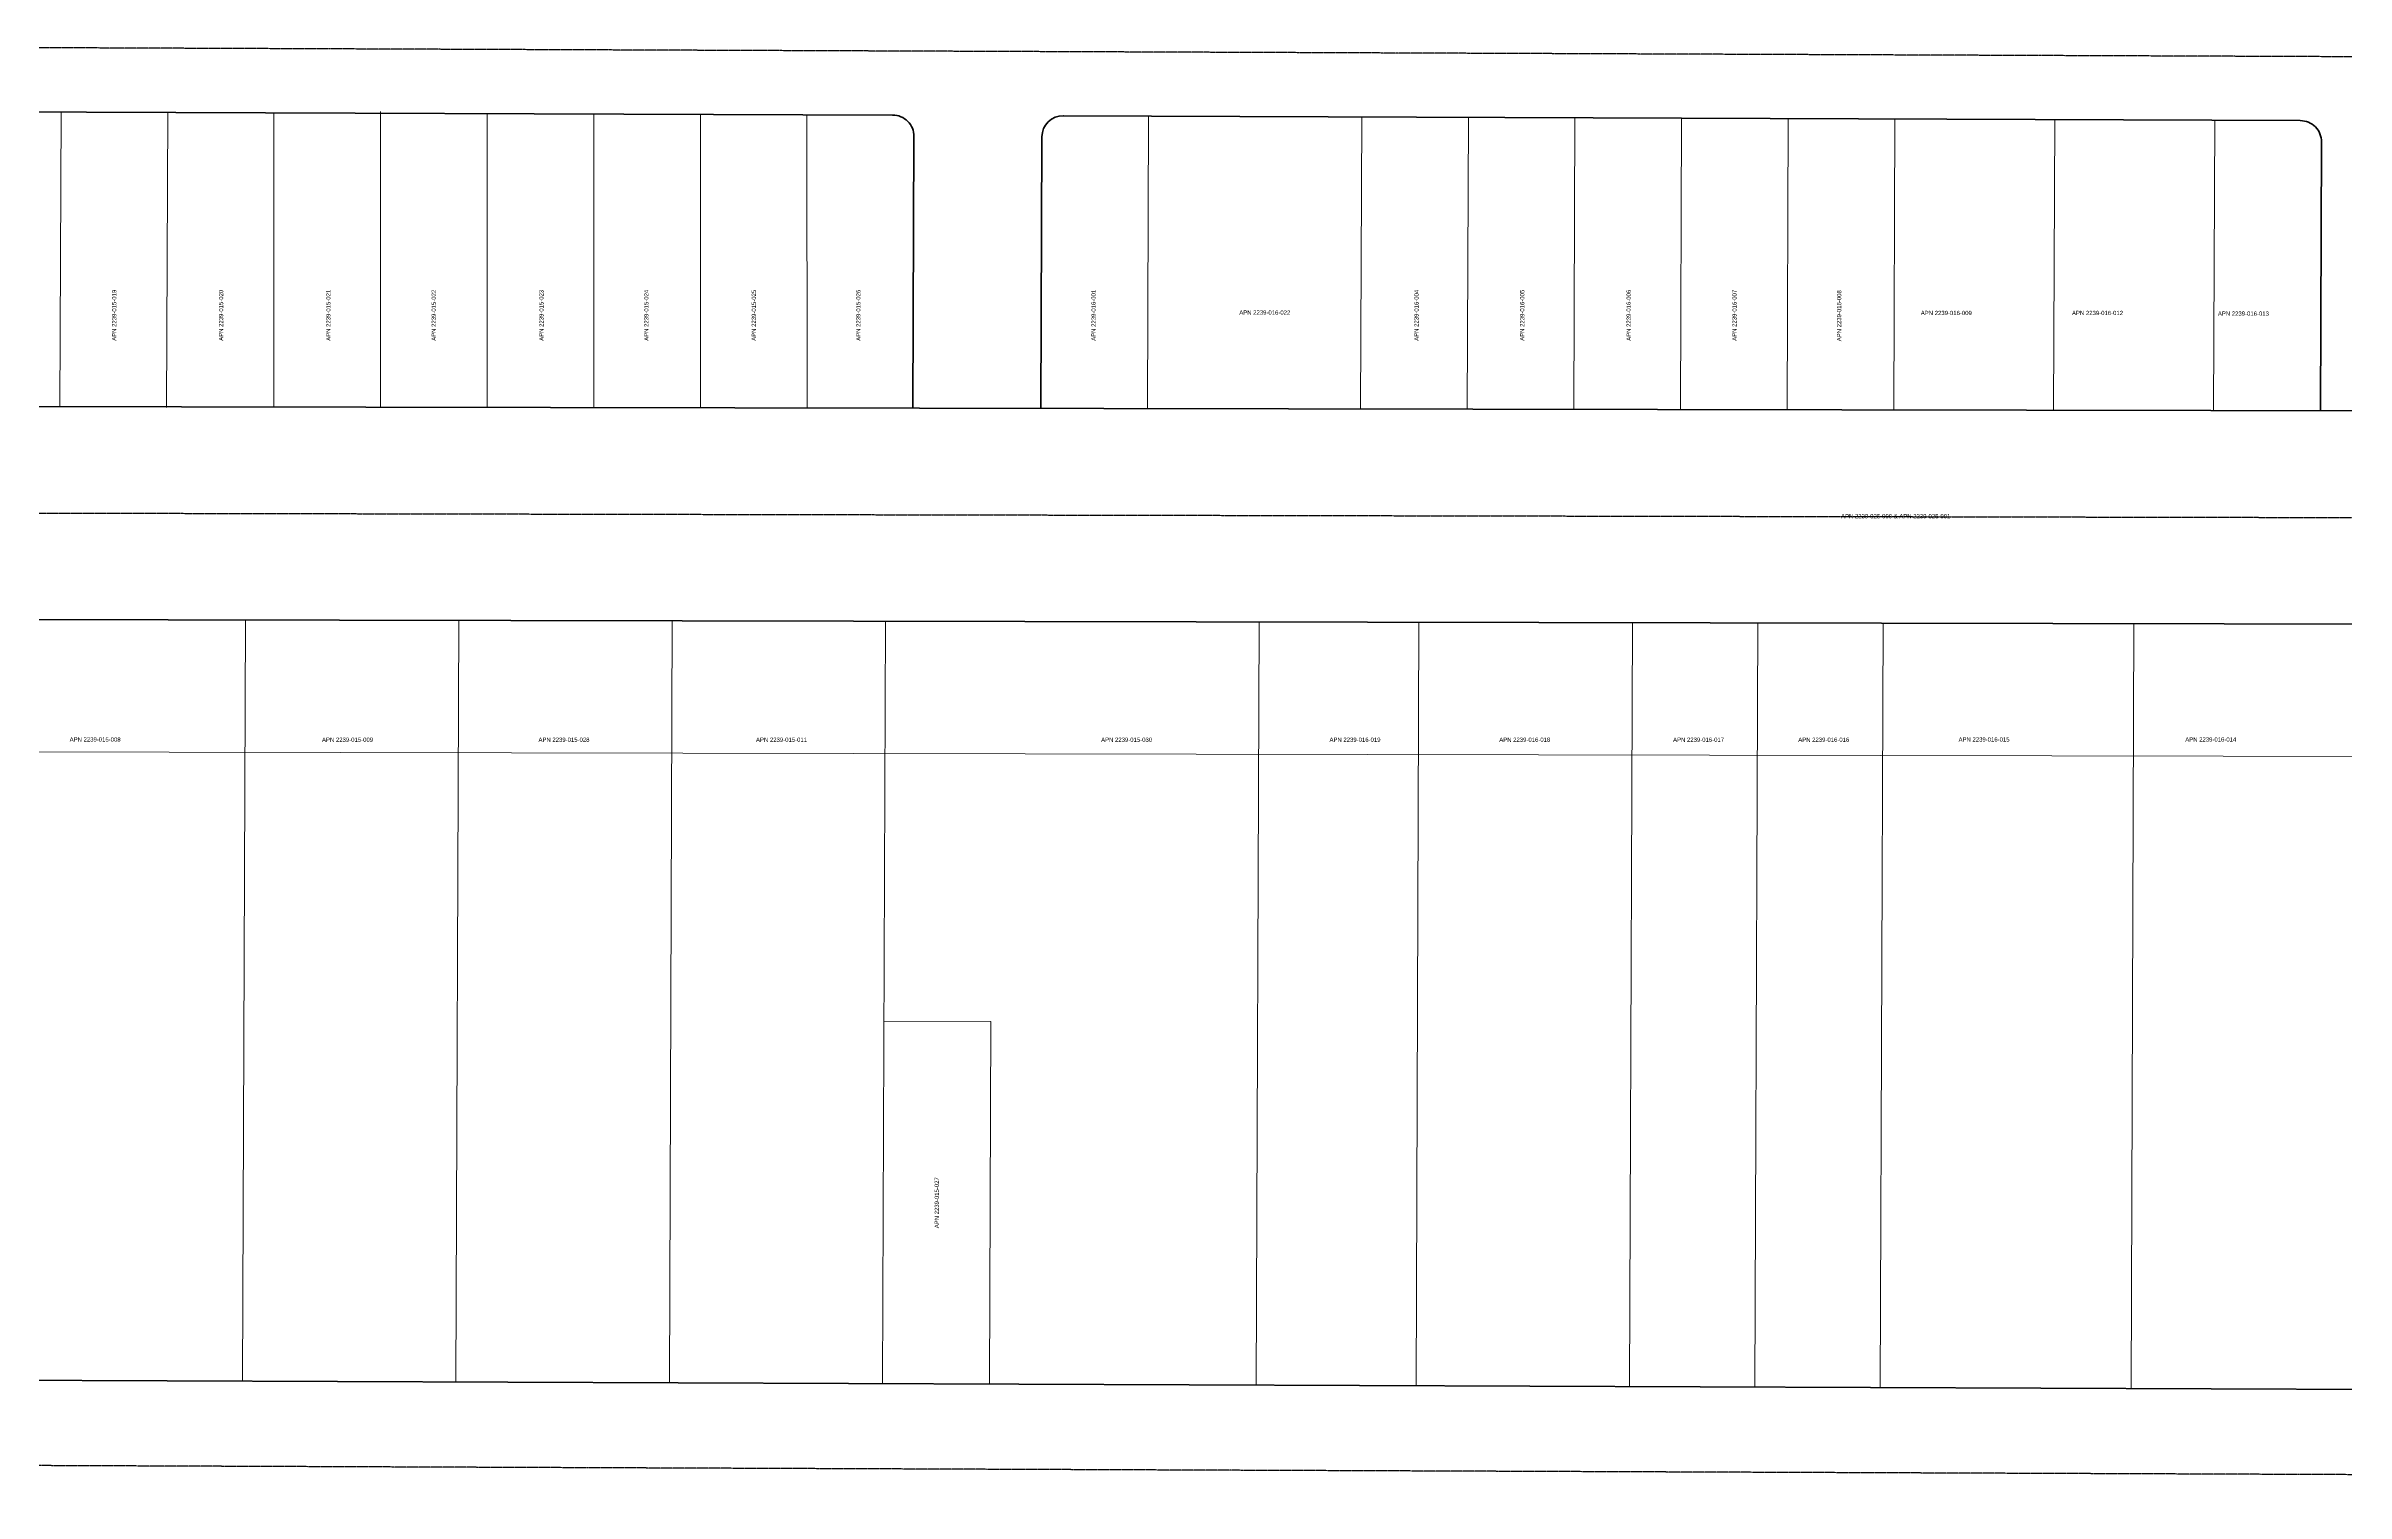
# Model space of a CAD drawing. Header units: feet. Extents: x 6396409 to 6445695, y 1882632 to 1891679.
# Drawn here: x 6428819 to 6429898, y 1887948 to 1888626 of the extents above; entities that cross this region are included whole.
import ezdxf
from ezdxf.enums import TextEntityAlignment as Align

# ---------------------------------------------------------------- set-up
doc = ezdxf.new("R2010")
doc.units = ezdxf.units.FT
doc.header["$MEASUREMENT"] = 0
doc.linetypes.add('CENTER2', pattern=[1.125, 0.75, -0.125, 0.125, -0.125])
for name, color, linetype, lineweight in [('R-PROP-PRCL', 4, 'Continuous', 18), ('R-Row-Authority', 30, 'Continuous', 140), ('R-Row-Misc-Txto', 171, 'Continuous', 5), ('R-Row-Scl', 1, 'CENTER2', 25), ('R-Row-Srow', 6, 'Continuous', 50)]:
    doc.layers.add(name, color=color, linetype=linetype, lineweight=lineweight)
doc.styles.add('G1_1 8_0', font='arial.ttf')

msp = doc.modelspace()

# ---------------------------------------------------------------- linework, layer by layer
at = {"layer": 'R-PROP-PRCL'}
for p, q in [((6428826.4, 1888595.4), (6428825.8, 1888456.9)), ((6428876.4, 1888595.2), (6428875.8, 1888456.7)), ((6428926.2, 1888595), (6428926.2, 1888457.1)), ((6428976.2, 1888595.6), (6428976.2, 1888457)), ((6429026.2, 1888594.6), (6429026.2, 1888456.9)), ((6429076.2, 1888594.4), (6429076.2, 1888456.8)), ((6429126.2, 1888594.2), (6429126.2, 1888456.7)), ((6429176.1, 1888594), (6429176.2, 1888456.6)), ((6429336.3, 1888593.4), (6429335.8, 1888456.3)), ((6429436.3, 1888593), (6429435.7, 1888456.1)), ((6429486.3, 1888592.8), (6429485.7, 1888456)), ((6429536.2, 1888592.6), (6429535.7, 1888455.9)), ((6429586.2, 1888592.4), (6429585.7, 1888455.8)), ((6429636.2, 1888592.2), (6429635.7, 1888455.7)), ((6429686.2, 1888592), (6429685.7, 1888455.6)), ((6429761.2, 1888591.7), (6429760.6, 1888455.5)), ((6429836.2, 1888591.5), (6429835.6, 1888455.3)), ((6428911.5, 1888000.3), (6428912.8, 1888357.1)), ((6429011.5, 1887999.9), (6429012.9, 1888356.9)), ((6429111.6, 1887999.5), (6429112.9, 1888356.7)), ((6429211.6, 1887999.1), (6429213, 1888356.5)), ((6429386.7, 1887998.4), (6429388.1, 1888356.2)), ((6429461.8, 1887998.1), (6429463.1, 1888356)), ((6429561.8, 1887997.7), (6429563.2, 1888355.8)), ((6429620.6, 1887997.5), (6429622, 1888355.7)), ((6429679.4, 1887997.2), (6429680.7, 1888355.6)), ((6429797, 1887996.8), (6429798.3, 1888355.4)), ((6428631.2, 1888295.7), (6430203.4, 1888292.6)), ((6429212.3, 1888169.1), (6429262.3, 1888168.9)), ((6429261.7, 1887998.9), (6429262.3, 1888168.9))]:
    msp.add_line(p, q, dxfattribs=at)
at = {"layer": 'R-Row-Authority'}
for p, q in [((6428635.8, 1888457.6), (6430203.8, 1888454.6)), ((6428595.5, 1888357.7), (6430203.6, 1888354.6))]:
    msp.add_line(p, q, dxfattribs=at)
at = {"layer": 'R-Row-Scl'}
for p, q in [((6431237.4, 1888616), (6428596.5, 1888626.3)), ((6432086.4, 1887947.8), (6428594, 1887961.5))]:
    msp.add_line(p, q, dxfattribs=at)
msp.add_lwpolyline([(6425954.6, 1888413.2), (6428595.7, 1888407.7), (6430203.7, 1888404.6, -0.000327)], format="xyb", dxfattribs=at)
at = {"layer": 'R-Row-Srow'}
for p, q in [((6429216.3, 1888593.9), (6428656.4, 1888596)), ((6429876.3, 1888591.3), (6429296.3, 1888593.6)), ((6429226.3, 1888583.8), (6429225.8, 1888456.5)), ((6429286.3, 1888583.6), (6429285.8, 1888456.4)), ((6429886.3, 1888581.3), (6429885.8, 1888455.2)), ((6429914.4, 1887996.3), (6428656.1, 1888001.3))]:
    msp.add_line(p, q, dxfattribs=at)
for centre, start, end in [((6429216.3, 1888583.9), 359.7696, 89.7781), ((6429296.3, 1888583.6), 89.7779, 179.7696), ((6429876.3, 1888581.3), 359.7676, 89.7779)]:
    msp.add_arc(centre, 10, start, end, dxfattribs=at)

# ---------------------------------------------------------------- texts
at = {"layer": 'R-Row-Misc-Txto', "style": 'G1_1 8_0'}
for s, p in [('APN 2239-015-019', (6428852.3, 1888500)), ('APN 2239-015-020', (6428902.4, 1888500)), ('APN 2239-015-021', (6428952.7, 1888500)), ('APN 2239-015-022', (6429002.1, 1888500)), ('APN 2239-015-023', (6429052.6, 1888500)), ('APN 2239-015-024', (6429101.8, 1888500)), ('APN 2239-015-025', (6429152.2, 1888500)), ('APN 2239-015-026', (6429201.2, 1888500)), ('APN 2239-016-004', (6429462.9, 1888500)), ('APN 2239-016-005', (6429512.5, 1888500)), ('APN 2239-016-006', (6429562.4, 1888500)), ('APN 2239-016-007', (6429612, 1888500)), ('APN 2239-016-008', (6429661.1, 1888499.8))]:
    msp.add_text(s, height=2, rotation=90, dxfattribs=at).set_placement(p, align=Align.CENTER)
at = {"layer": 'R-Row-Misc-Txto', "style": 'G1_1 8_0', "oblique": 0}
for s, p in [('APN 2239-016-001', (6429311.5, 1888500)), ('APN 2239-015-027', (6429238, 1888083.9))]:
    msp.add_text(s, height=2, rotation=90, dxfattribs=at).set_placement(p, align=Align.CENTER)
at = {"layer": 'R-Row-Misc-Txto', "style": 'G1_1 8_0'}
for s, p in [('APN 2239-016-022', (6429390.8, 1888500.3)), ('APN 2239-015-009', (6428960.7, 1888300)), ('APN 2239-015-028', (6429062.2, 1888300)), ('APN 2239-015-011', (6429164.2, 1888300)), ('APN 2239-016-019', (6429433.1, 1888300)), ('APN 2239-016-018', (6429512.7, 1888300)), ('APN 2239-016-017', (6429594.2, 1888300))]:
    msp.add_text(s, height=2, dxfattribs=at).set_placement(p, align=Align.CENTER)
for s, p in [('APN 2239-016-009', (6429698.4, 1888500.1)), ('APN 2239-016-012', (6429769.3, 1888500.1)), ('APN 2239-016-013', (6429837.7, 1888499.8)), ('APN 2239-025-900 & APN 2239-025-901', (6429661, 1888404.8)), ('APN 2239-015-008', (6428830.4, 1888300.1)), ('APN 2239-016-015', (6429716.1, 1888300.1)), ('APN 2239-016-014', (6429822.4, 1888300.1))]:
    msp.add_text(s, height=2, dxfattribs=at).set_placement(p)
at = {"layer": 'R-Row-Misc-Txto', "style": 'G1_1 8_0', "oblique": 0}
for s, p in [('APN 2239-015-030', (6429326, 1888300)), ('APN 2239-016-016', (6429652.9, 1888300))]:
    msp.add_text(s, height=2, dxfattribs=at).set_placement(p, align=Align.CENTER)

doc.saveas('drawing.dxf')
